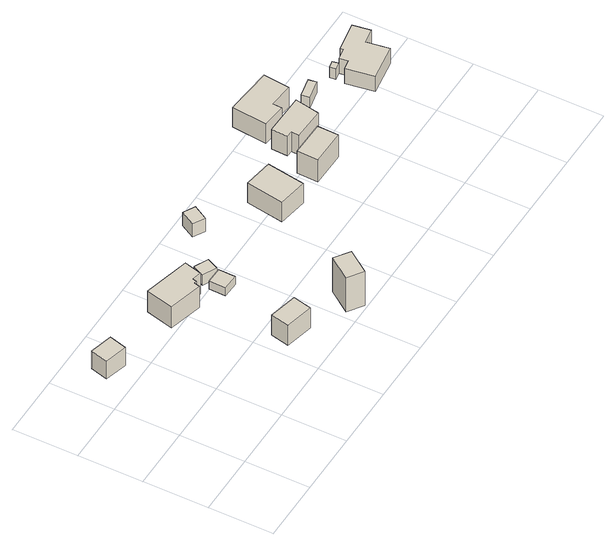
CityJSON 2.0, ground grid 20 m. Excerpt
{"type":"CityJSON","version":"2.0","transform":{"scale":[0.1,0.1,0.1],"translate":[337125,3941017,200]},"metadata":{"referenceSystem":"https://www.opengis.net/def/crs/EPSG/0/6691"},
"CityObjects":{
"building1":{"type":"Building","attributes":{"usage":"401","measuredHeight":7,"storeysAboveGround":2,"BuildingIDAttribute.prefecture":"14","BuildingIDAttribute.city":"14151","BuildingDetailAttribute.totalFloorArea":69.04,"BuildingDetailAttribute.buildingFootprintArea":34.52,"BuildingDetailAttribute.buildingStructureType":"601","BuildingDetailAttribute.buildingStructureOrgType":"1","BuildingDetailAttribute.orgUsage":"61","BuildingDetailAttribute.surveyYear":2015},"geometry":[{"type":"Solid","lod":"1","boundaries":[[[[0,1,2,3]],[[2,4,5,3]],[[1,6,4,2]],[[0,7,6,1]],[[3,5,7,0]],[[4,6,7,5]]]]}]},
"building2":{"type":"Building","attributes":{"usage":"411","measuredHeight":10.9,"storeysAboveGround":2,"BuildingIDAttribute.prefecture":"14","BuildingIDAttribute.city":"14151","BuildingDetailAttribute.totalFloorArea":194.53,"BuildingDetailAttribute.buildingFootprintArea":97.27,"BuildingDetailAttribute.buildingStructureType":"601","BuildingDetailAttribute.buildingStructureOrgType":"1","BuildingDetailAttribute.orgUsage":"10","BuildingDetailAttribute.surveyYear":2015},"geometry":[{"type":"Solid","lod":"1","boundaries":[[[[8,9,10,11,12,13,14,15]],[[14,16,17,15]],[[13,18,16,14]],[[12,19,18,13]],[[11,20,19,12]],[[10,21,20,11]],[[9,22,21,10]],[[8,23,22,9]],[[15,17,23,8]],[[16,18,19,20,21,22,23,17]]]]}]},
"building3":{"type":"Building","attributes":{"usage":"431","measuredHeight":13.8,"storeysAboveGround":1,"BuildingIDAttribute.prefecture":"14","BuildingIDAttribute.city":"14151","BuildingDetailAttribute.totalFloorArea":46.3,"BuildingDetailAttribute.buildingFootprintArea":46.3,"BuildingDetailAttribute.buildingStructureType":"601","BuildingDetailAttribute.buildingStructureOrgType":"1","BuildingDetailAttribute.orgUsage":"143","BuildingDetailAttribute.surveyYear":2015,"BuildingLandSlideRiskAttribute.description":"1","BuildingLandSlideRiskAttribute.areaType":"1"},"geometry":[{"type":"Solid","lod":"1","boundaries":[[[[24,25,26,27]],[[26,28,29,27]],[[25,30,28,26]],[[24,31,30,25]],[[27,29,31,24]],[[28,30,31,29]]]]}]},
"building4":{"type":"Building","attributes":{"BuildingIDAttribute.prefecture":"14","BuildingIDAttribute.city":"14151","BuildingDetailAttribute.surveyYear":2015,"BuildingLandSlideRiskAttribute.description":"1","BuildingLandSlideRiskAttribute.areaType":"1"},"geometry":[{"type":"Solid","lod":"1","boundaries":[[[[32,33,34,35]],[[34,36,37,35]],[[33,38,36,34]],[[32,39,38,33]],[[35,37,39,32]],[[36,38,39,37]]]]}]},
"building5":{"type":"Building","attributes":{"measuredHeight":4.2,"BuildingIDAttribute.prefecture":"14","BuildingIDAttribute.city":"14151","BuildingDetailAttribute.surveyYear":2015,"BuildingLandSlideRiskAttribute.description":"1","BuildingLandSlideRiskAttribute.areaType":"1"},"geometry":[{"type":"Solid","lod":"1","boundaries":[[[[40,41,42,43]],[[42,44,45,43]],[[41,46,44,42]],[[40,47,46,41]],[[43,45,47,40]],[[44,46,47,45]]]]}]},
"building6":{"type":"Building","attributes":{"usage":"401","measuredHeight":15.8,"storeysAboveGround":2,"BuildingIDAttribute.prefecture":"14","BuildingIDAttribute.city":"14151","BuildingDetailAttribute.totalFloorArea":94.52,"BuildingDetailAttribute.buildingFootprintArea":47.26,"BuildingDetailAttribute.buildingStructureType":"601","BuildingDetailAttribute.buildingStructureOrgType":"1","BuildingDetailAttribute.orgUsage":"61","BuildingDetailAttribute.surveyYear":2015,"BuildingLandSlideRiskAttribute.description":"1","BuildingLandSlideRiskAttribute.areaType":"1"},"geometry":[{"type":"Solid","lod":"1","boundaries":[[[[48,49,50,51]],[[50,52,53,51]],[[49,54,52,50]],[[48,55,54,49]],[[51,53,55,48]],[[52,54,55,53]]]]}]},
"building7":{"type":"Building","attributes":{"usage":"415","measuredHeight":5.4,"storeysAboveGround":2,"BuildingIDAttribute.prefecture":"14","BuildingIDAttribute.city":"14151","BuildingDetailAttribute.totalFloorArea":33.89,"BuildingDetailAttribute.buildingFootprintArea":16.95,"BuildingDetailAttribute.buildingStructureType":"601","BuildingDetailAttribute.buildingStructureOrgType":"1","BuildingDetailAttribute.orgUsage":"50","BuildingDetailAttribute.surveyYear":2015},"geometry":[{"type":"Solid","lod":"1","boundaries":[[[[56,57,58,59]],[[58,60,61,59]],[[57,62,60,58]],[[56,63,62,57]],[[59,61,63,56]],[[60,62,63,61]]]]}]},
"building8":{"type":"Building","attributes":{"usage":"411","measuredHeight":8.5,"storeysAboveGround":2,"BuildingIDAttribute.prefecture":"14","BuildingIDAttribute.city":"14151","BuildingDetailAttribute.totalFloorArea":177.23,"BuildingDetailAttribute.buildingFootprintArea":88.61,"BuildingDetailAttribute.buildingStructureType":"601","BuildingDetailAttribute.buildingStructureOrgType":"1","BuildingDetailAttribute.orgUsage":"10","BuildingDetailAttribute.surveyYear":2015},"geometry":[{"type":"Solid","lod":"1","boundaries":[[[[64,65,66,67]],[[66,68,69,67]],[[65,70,68,66]],[[64,71,70,65]],[[67,69,71,64]],[[68,70,71,69]]]]}]},
"building9":{"type":"Building","attributes":{"usage":"411","measuredHeight":8.8,"storeysAboveGround":2,"BuildingIDAttribute.prefecture":"14","BuildingIDAttribute.city":"14151","BuildingDetailAttribute.totalFloorArea":117.09,"BuildingDetailAttribute.buildingFootprintArea":58.55,"BuildingDetailAttribute.buildingStructureType":"601","BuildingDetailAttribute.buildingStructureOrgType":"1","BuildingDetailAttribute.orgUsage":"10","BuildingDetailAttribute.surveyYear":2015},"geometry":[{"type":"Solid","lod":"1","boundaries":[[[[72,73,74,75]],[[74,76,77,75]],[[73,78,76,74]],[[72,79,78,73]],[[75,77,79,72]],[[76,78,79,77]]]]}]},
"building10":{"type":"Building","attributes":{"usage":"411","measuredHeight":9.3,"storeysAboveGround":2,"BuildingIDAttribute.prefecture":"14","BuildingIDAttribute.city":"14151","BuildingDetailAttribute.totalFloorArea":147.09,"BuildingDetailAttribute.buildingFootprintArea":73.55,"BuildingDetailAttribute.buildingStructureType":"601","BuildingDetailAttribute.buildingStructureOrgType":"1","BuildingDetailAttribute.orgUsage":"10","BuildingDetailAttribute.surveyYear":2015},"geometry":[{"type":"Solid","lod":"1","boundaries":[[[[80,81,82,83,84,85]],[[84,86,87,85]],[[83,88,86,84]],[[82,89,88,83]],[[81,90,89,82]],[[80,91,90,81]],[[85,87,91,80]],[[86,88,89,90,91,87]]]]}]},
"building11":{"type":"Building","attributes":{"BuildingIDAttribute.prefecture":"14","BuildingIDAttribute.city":"14151","BuildingDetailAttribute.surveyYear":2015},"geometry":[{"type":"Solid","lod":"1","boundaries":[[[[92,93,94,95]],[[94,96,97,95]],[[93,98,96,94]],[[92,99,98,93]],[[95,97,99,92]],[[96,98,99,97]]]]}]},
"building12":{"type":"Building","attributes":{"usage":"411","measuredHeight":9.8,"storeysAboveGround":2,"BuildingIDAttribute.prefecture":"14","BuildingIDAttribute.city":"14151","BuildingDetailAttribute.totalFloorArea":236.69,"BuildingDetailAttribute.buildingFootprintArea":118.35,"BuildingDetailAttribute.buildingStructureType":"601","BuildingDetailAttribute.buildingStructureOrgType":"1","BuildingDetailAttribute.orgUsage":"10","BuildingDetailAttribute.surveyYear":2015},"geometry":[{"type":"Solid","lod":"1","boundaries":[[[[100,101,102,103,104,105]],[[104,106,107,105]],[[103,108,106,104]],[[102,109,108,103]],[[101,110,109,102]],[[100,111,110,101]],[[105,107,111,100]],[[106,108,109,110,111,107]]]]}]},
"building13":{"type":"Building","attributes":{"measuredHeight":4.5,"BuildingIDAttribute.prefecture":"14","BuildingIDAttribute.city":"14151","BuildingDetailAttribute.surveyYear":2015},"geometry":[{"type":"Solid","lod":"1","boundaries":[[[[112,113,114,115]],[[114,116,117,115]],[[113,118,116,114]],[[112,119,118,113]],[[115,117,119,112]],[[116,118,119,117]]]]}]},
"building14":{"type":"Building","attributes":{"measuredHeight":4.1,"BuildingIDAttribute.prefecture":"14","BuildingIDAttribute.city":"14151","BuildingDetailAttribute.surveyYear":2015},"geometry":[{"type":"Solid","lod":"1","boundaries":[[[[120,121,122,123]],[[122,124,125,123]],[[121,126,124,122]],[[120,127,126,121]],[[123,125,127,120]],[[124,126,127,125]]]]}]},
"building15":{"type":"Building","attributes":{"usage":"411","measuredHeight":7.1,"storeysAboveGround":2,"BuildingIDAttribute.prefecture":"14","BuildingIDAttribute.city":"14151","BuildingDetailAttribute.totalFloorArea":255.8,"BuildingDetailAttribute.buildingFootprintArea":127.9,"BuildingDetailAttribute.buildingStructureType":"601","BuildingDetailAttribute.buildingStructureOrgType":"1","BuildingDetailAttribute.orgUsage":"10","BuildingDetailAttribute.surveyYear":2015},"geometry":[{"type":"Solid","lod":"1","boundaries":[[[[128,129,130,131,132,133,134,135,136,137]],[[136,138,139,137]],[[135,140,138,136]],[[134,141,140,135]],[[133,142,141,134]],[[132,143,142,133]],[[131,144,143,132]],[[130,145,144,131]],[[129,146,145,130]],[[128,147,146,129]],[[137,139,147,128]],[[138,140,141,142,143,144,145,146,147,139]]]]}]}
},
"vertices":[
[3,426,108],[18,480,108],[88,462,108],[73,407,108],[88,462,175],[73,407,175],[18,480,175],[3,426,175],
[380,374,102],[377,361,102],[369,363,102],[364,344,102],[260,371,102],[282,457,102],[423,421,102],[409,367,102],[423,421,182],[409,367,182],[282,457,182],[260,371,182],[364,344,182],[369,363,182],[377,361,182],[380,374,182],
[486,73,52],[399,93,52],[412,150,52],[499,130,52],[412,150,128],[499,130,128],[399,93,128],[486,73,128],
[492,306,96],[442,308,96],[443,359,96],[493,358,96],[443,359,126],[493,358,126],[442,308,126],[492,306,126],
[458,414,102],[500,394,102],[483,358,102],[441,378,102],[483,358,141],[441,378,141],[500,394,141],[458,414,141],
[671,110,8],[717,77,8],[669,9,8],[623,41,8],[669,9,137],[623,41,137],[717,77,137],[671,110,137],
[622,502,130],[597,457,130],[561,477,130],[586,522,130],[561,477,180],[586,522,180],[597,457,180],[622,502,180],
[851,407,113],[833,290,113],[743,304,113],[761,421,113],[743,304,187],[761,421,187],[833,290,187],[851,407,187],
[1029,292,115],[919,294,115],[921,359,115],[1030,357,115],[921,359,198],[1030,357,198],[919,294,198],[1029,292,198],
[1085,454,128],[1071,378,128],[972,381,128],[973,405,128],[954,406,128],[956,457,128],[954,406,202],[956,457,202],[973,405,202],[972,381,202],[1071,378,202],[1085,454,202],
[1063,366,123],[1062,340,123],[1042,340,123],[1043,367,123],[1042,340,153],[1043,367,153],[1062,340,153],[1063,366,153],
[1110,566,144],[1102,485,144],[1028,492,144],[1026,464,144],[952,471,144],[963,580,144],[952,471,218],[963,580,218],[1026,464,218],[1028,492,218],[1102,485,218],[1110,566,218],
[1134,467,131],[1193,478,131],[1198,453,131],[1138,441,131],[1198,453,171],[1138,441,171],[1193,478,171],[1134,467,171],
[1297,463,116],[1301,444,116],[1278,440,116],[1275,459,116],[1278,440,156],[1275,459,156],[1301,444,156],[1297,463,156],
[1407,346,110],[1295,328,110],[1281,416,110],[1311,421,110],[1307,448,110],[1342,454,110],[1340,463,110],[1433,479,110],[1442,423,110],[1396,416,110],[1442,423,167],[1396,416,167],[1433,479,167],[1340,463,167],[1342,454,167],[1307,448,167],[1311,421,167],[1281,416,167],[1295,328,167],[1407,346,167]
]}
